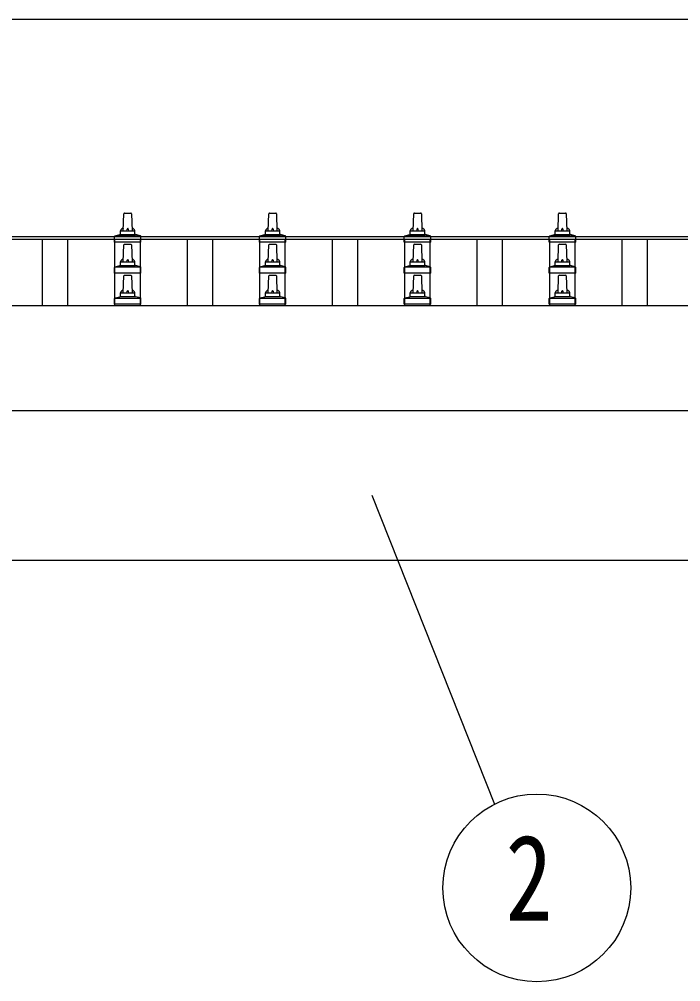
# Model space of a CAD drawing. Units: millimetres, scale not verified. Extents: x -18922 to 18922, y -13365 to 13365.
# Drawn here: x -14230 to -13317, y -1800 to -471 of the extents above; entities that cross this region are included whole.
import ezdxf
from ezdxf.enums import TextEntityAlignment as Align

# ---------------------------------------------------------------- set-up
doc = ezdxf.new("R2010")
doc.units = ezdxf.units.MM
doc.header["$LTSCALE"] = 50
for name, color, linetype in [('0-5_YKK_13', 4, 'Continuous'), ('0-6_YKK_A1', 4, 'Continuous'), ('0-7_YKK_D', 6, 'Continuous')]:
    doc.layers.add(name, color=color, linetype=linetype)
doc.styles.add('ＭＳ ゴシック', font='')
doc.styles.get('ＭＳ ゴシック').set_extended_font_data('MS Gothic')

msp = doc.modelspace()

# ---------------------------------------------------------------- linework, layer by layer
at = {"layer": '0-5_YKK_13'}
for p, q in [((-14085.91, -763.52), (-14085.18, -740)), ((-14084.18, -739.02), (-14075.64, -739.02)), ((-14074.64, -740), (-14073.91, -763.52)), ((-13885.91, -763.52), (-13885.18, -740)), ((-13884.18, -739.02), (-13875.64, -739.02)), ((-13874.64, -740), (-13873.91, -763.52)), ((-13685.91, -763.52), (-13685.18, -740)), ((-13684.18, -739.02), (-13675.64, -739.02)), ((-13674.64, -740), (-13673.91, -763.52)), ((-13485.91, -763.52), (-13485.18, -740)), ((-13484.18, -739.02), (-13475.64, -739.02)), ((-13474.64, -740), (-13473.91, -763.52)), ((-14097.78, -770.52), (-14062.04, -770.52)), ((-14097.4, -770.34), (-14090.68, -768.71)), ((-14090.29, -768.52), (-14069.53, -768.52)), ((-14089.91, -767.74), (-14089.91, -763.52)), ((-14088.91, -763.52), (-14070.91, -763.52)), ((-14069.91, -767.74), (-14069.91, -763.52)), ((-14062.43, -770.34), (-14069.15, -768.71)), ((-13897.78, -770.52), (-13862.04, -770.52)), ((-13897.4, -770.34), (-13890.68, -768.71)), ((-13890.29, -768.52), (-13869.53, -768.52)), ((-13889.91, -767.74), (-13889.91, -763.52)), ((-13888.91, -763.52), (-13870.91, -763.52)), ((-13869.91, -767.74), (-13869.91, -763.52)), ((-13862.43, -770.34), (-13869.15, -768.71)), ((-13697.78, -770.52), (-13662.04, -770.52)), ((-13697.4, -770.34), (-13690.68, -768.71)), ((-13690.29, -768.52), (-13669.53, -768.52)), ((-13689.91, -767.74), (-13689.91, -763.52)), ((-13688.91, -763.52), (-13670.91, -763.52)), ((-13669.91, -767.74), (-13669.91, -763.52)), ((-13662.43, -770.34), (-13669.15, -768.71)), ((-13497.78, -770.52), (-13462.04, -770.52)), ((-13497.4, -770.34), (-13490.68, -768.71)), ((-13490.29, -768.52), (-13469.53, -768.52)), ((-13489.91, -767.74), (-13489.91, -763.52)), ((-13488.91, -763.52), (-13470.91, -763.52)), ((-13469.91, -767.74), (-13469.91, -763.52)), ((-13462.43, -770.34), (-13469.15, -768.71)), ((-14098.16, -779.02), (-14098.16, -771.31)), ((-14061.66, -779.02), (-14098.16, -779.02)), ((-14085.91, -806.38), (-14085.18, -782.86)), ((-14084.18, -781.88), (-14075.64, -781.88)), ((-14074.64, -782.86), (-14073.91, -806.38)), ((-14061.66, -779.02), (-14061.66, -771.31)), ((-13898.16, -779.02), (-13898.16, -771.31)), ((-13861.66, -779.02), (-13898.16, -779.02)), ((-13885.91, -806.38), (-13885.18, -782.86)), ((-13884.18, -781.88), (-13875.64, -781.88)), ((-13874.64, -782.86), (-13873.91, -806.38)), ((-13861.66, -779.02), (-13861.66, -771.31)), ((-13698.16, -779.02), (-13698.16, -771.31)), ((-13661.66, -779.02), (-13698.16, -779.02)), ((-13685.91, -806.38), (-13685.18, -782.86)), ((-13684.18, -781.88), (-13675.64, -781.88)), ((-13674.64, -782.86), (-13673.91, -806.38)), ((-13661.66, -779.02), (-13661.66, -771.31)), ((-13498.16, -779.02), (-13498.16, -771.31)), ((-13461.66, -779.02), (-13498.16, -779.02)), ((-13485.91, -806.38), (-13485.18, -782.86)), ((-13484.18, -781.88), (-13475.64, -781.88)), ((-13474.64, -782.86), (-13473.91, -806.38)), ((-13461.66, -779.02), (-13461.66, -771.31)), ((-14089.91, -810.6), (-14089.91, -806.38)), ((-14088.91, -806.38), (-14070.91, -806.38)), ((-14069.91, -810.6), (-14069.91, -806.38)), ((-13889.91, -810.6), (-13889.91, -806.38)), ((-13888.91, -806.38), (-13870.91, -806.38)), ((-13869.91, -810.6), (-13869.91, -806.38)), ((-13689.91, -810.6), (-13689.91, -806.38)), ((-13688.91, -806.38), (-13670.91, -806.38)), ((-13669.91, -810.6), (-13669.91, -806.38)), ((-13489.91, -810.6), (-13489.91, -806.38)), ((-13488.91, -806.38), (-13470.91, -806.38)), ((-13469.91, -810.6), (-13469.91, -806.38)), ((-14098.16, -821.88), (-14098.16, -814.17)), ((-14061.66, -821.88), (-14098.16, -821.88)), ((-14097.78, -813.38), (-14062.04, -813.38)), ((-14097.4, -813.2), (-14090.68, -811.57)), ((-14090.29, -811.38), (-14069.53, -811.38)), ((-14062.43, -813.2), (-14069.15, -811.57)), ((-14061.66, -821.88), (-14061.66, -814.17)), ((-13898.16, -821.88), (-13898.16, -814.17)), ((-13861.66, -821.88), (-13898.16, -821.88)), ((-13897.78, -813.38), (-13862.04, -813.38)), ((-13897.4, -813.2), (-13890.68, -811.57)), ((-13890.29, -811.38), (-13869.53, -811.38)), ((-13862.43, -813.2), (-13869.15, -811.57)), ((-13861.66, -821.88), (-13861.66, -814.17)), ((-13698.16, -821.88), (-13698.16, -814.17)), ((-13661.66, -821.88), (-13698.16, -821.88)), ((-13697.78, -813.38), (-13662.04, -813.38)), ((-13697.4, -813.2), (-13690.68, -811.57)), ((-13690.29, -811.38), (-13669.53, -811.38)), ((-13662.43, -813.2), (-13669.15, -811.57)), ((-13661.66, -821.88), (-13661.66, -814.17)), ((-13498.16, -821.88), (-13498.16, -814.17)), ((-13461.66, -821.88), (-13498.16, -821.88)), ((-13497.78, -813.38), (-13462.04, -813.38)), ((-13497.4, -813.2), (-13490.68, -811.57)), ((-13490.29, -811.38), (-13469.53, -811.38)), ((-13462.43, -813.2), (-13469.15, -811.57)), ((-13461.66, -821.88), (-13461.66, -814.17)), ((-14085.91, -849.24), (-14085.18, -825.71)), ((-14084.18, -824.74), (-14075.64, -824.74)), ((-14074.64, -825.71), (-14073.91, -849.24)), ((-13885.91, -849.24), (-13885.18, -825.71)), ((-13884.18, -824.74), (-13875.64, -824.74)), ((-13874.64, -825.71), (-13873.91, -849.24)), ((-13685.91, -849.24), (-13685.18, -825.71)), ((-13684.18, -824.74), (-13675.64, -824.74)), ((-13674.64, -825.71), (-13673.91, -849.24)), ((-13485.91, -849.24), (-13485.18, -825.71)), ((-13484.18, -824.74), (-13475.64, -824.74)), ((-13474.64, -825.71), (-13473.91, -849.24)), ((-14089.91, -853.45), (-14089.91, -849.24)), ((-14088.91, -849.24), (-14070.91, -849.24)), ((-14069.91, -853.45), (-14069.91, -849.24)), ((-13889.91, -853.45), (-13889.91, -849.24)), ((-13888.91, -849.24), (-13870.91, -849.24)), ((-13869.91, -853.45), (-13869.91, -849.24)), ((-13689.91, -853.45), (-13689.91, -849.24)), ((-13688.91, -849.24), (-13670.91, -849.24)), ((-13669.91, -853.45), (-13669.91, -849.24)), ((-13489.91, -853.45), (-13489.91, -849.24)), ((-13488.91, -849.24), (-13470.91, -849.24)), ((-13469.91, -853.45), (-13469.91, -849.24)), ((-14098.16, -864.74), (-14098.16, -857.03)), ((-14097.78, -856.24), (-14062.04, -856.24)), ((-14097.4, -856.05), (-14090.68, -854.42)), ((-14090.29, -854.24), (-14069.53, -854.24)), ((-14062.43, -856.05), (-14069.15, -854.42)), ((-14061.66, -864.74), (-14061.66, -857.03)), ((-13898.16, -864.74), (-13898.16, -857.03)), ((-13897.78, -856.24), (-13862.04, -856.24)), ((-13897.4, -856.05), (-13890.68, -854.42)), ((-13890.29, -854.24), (-13869.53, -854.24)), ((-13862.43, -856.05), (-13869.15, -854.42)), ((-13861.66, -864.74), (-13861.66, -857.03)), ((-13698.16, -864.74), (-13698.16, -857.03)), ((-13697.78, -856.24), (-13662.04, -856.24)), ((-13697.4, -856.05), (-13690.68, -854.42)), ((-13690.29, -854.24), (-13669.53, -854.24)), ((-13662.43, -856.05), (-13669.15, -854.42)), ((-13661.66, -864.74), (-13661.66, -857.03)), ((-13498.16, -864.74), (-13498.16, -857.03)), ((-13497.78, -856.24), (-13462.04, -856.24)), ((-13497.4, -856.05), (-13490.68, -854.42)), ((-13490.29, -854.24), (-13469.53, -854.24)), ((-13462.43, -856.05), (-13469.15, -854.42)), ((-13461.66, -864.74), (-13461.66, -857.03)), ((-14061.66, -864.74), (-14098.16, -864.74)), ((-13861.66, -864.74), (-13898.16, -864.74)), ((-13661.66, -864.74), (-13698.16, -864.74)), ((-13461.66, -864.74), (-13498.16, -864.74))]:
    msp.add_line(p, q, dxfattribs=at)
for centre, radius, start, end in [((-14084.18, -740.02), 1, 90, 178.60509), ((-14075.64, -740.02), 1, 1.39491, 90), ((-13884.18, -740.02), 1, 90, 178.60509), ((-13875.64, -740.02), 1, 1.39491, 90), ((-13684.18, -740.02), 1, 90, 178.60509), ((-13675.64, -740.02), 1, 1.39491, 90), ((-13484.18, -740.02), 1, 90, 178.60509), ((-13475.64, -740.02), 1, 1.39491, 90), ((-14097.16, -771.31), 1, 103.62699, 180), ((-14090.91, -767.74), 1, 283.62699, 0), ((-14085.83, -764.16), 4.13, 90, 171.17633), ((-14088.91, -764.52), 1, 90, 180), ((-14076.58, -763.52), 4.83, 133.60282, 180), ((-14083.24, -763.52), 4.83, 0, 46.39718), ((-14074, -764.16), 4.13, 8.82367, 90), ((-14070.91, -764.52), 1, 0, 90), ((-14068.91, -767.74), 1, 180, 256.37301), ((-14062.66, -771.31), 1, 0, 76.37301), ((-13897.16, -771.31), 1, 103.62699, 180), ((-13890.91, -767.74), 1, 283.62699, 0), ((-13885.83, -764.16), 4.13, 90, 171.17633), ((-13888.91, -764.52), 1, 90, 180), ((-13876.58, -763.52), 4.83, 133.60282, 180), ((-13883.24, -763.52), 4.83, 0, 46.39718), ((-13874, -764.16), 4.13, 8.82367, 90), ((-13870.91, -764.52), 1, 0, 90), ((-13868.91, -767.74), 1, 180, 256.37301), ((-13862.66, -771.31), 1, 0, 76.37301), ((-13697.16, -771.31), 1, 103.62699, 180), ((-13690.91, -767.74), 1, 283.62699, 0), ((-13685.83, -764.16), 4.13, 90, 171.17633), ((-13688.91, -764.52), 1, 90, 180), ((-13676.58, -763.52), 4.83, 133.60282, 180), ((-13683.24, -763.52), 4.83, 0, 46.39718), ((-13674, -764.16), 4.13, 8.82367, 90), ((-13670.91, -764.52), 1, 0, 90), ((-13668.91, -767.74), 1, 180, 256.37301), ((-13662.66, -771.31), 1, 0, 76.37301), ((-13497.16, -771.31), 1, 103.62699, 180), ((-13490.91, -767.74), 1, 283.62699, 0), ((-13485.83, -764.16), 4.13, 90, 171.17633), ((-13488.91, -764.52), 1, 90, 180), ((-13476.58, -763.52), 4.83, 133.60282, 180), ((-13483.24, -763.52), 4.83, 0, 46.39718), ((-13474, -764.16), 4.13, 8.82367, 90), ((-13470.91, -764.52), 1, 0, 90), ((-13468.91, -767.74), 1, 180, 256.37301), ((-13462.66, -771.31), 1, 0, 76.37301), ((-14084.18, -782.88), 1, 90, 178.60509), ((-14075.64, -782.88), 1, 1.39491, 90), ((-13884.18, -782.88), 1, 90, 178.60509), ((-13875.64, -782.88), 1, 1.39491, 90), ((-13684.18, -782.88), 1, 90, 178.60509), ((-13675.64, -782.88), 1, 1.39491, 90), ((-13484.18, -782.88), 1, 90, 178.60509), ((-13475.64, -782.88), 1, 1.39491, 90), ((-14090.91, -810.6), 1, 283.62699, 0), ((-14085.83, -807.02), 4.13, 90, 171.17633), ((-14088.91, -807.38), 1, 90, 180), ((-14076.58, -806.38), 4.83, 133.60282, 180), ((-14083.24, -806.38), 4.83, 0, 46.39718), ((-14074, -807.02), 4.13, 8.82367, 90), ((-14070.91, -807.38), 1, 0, 90), ((-14068.91, -810.6), 1, 180, 256.37301), ((-13890.91, -810.6), 1, 283.62699, 0), ((-13885.83, -807.02), 4.13, 90, 171.17633), ((-13888.91, -807.38), 1, 90, 180), ((-13876.58, -806.38), 4.83, 133.60282, 180), ((-13883.24, -806.38), 4.83, 0, 46.39718), ((-13874, -807.02), 4.13, 8.82367, 90), ((-13870.91, -807.38), 1, 0, 90), ((-13868.91, -810.6), 1, 180, 256.37301), ((-13690.91, -810.6), 1, 283.62699, 0), ((-13685.83, -807.02), 4.13, 90, 171.17633), ((-13688.91, -807.38), 1, 90, 180), ((-13676.58, -806.38), 4.83, 133.60282, 180), ((-13683.24, -806.38), 4.83, 0, 46.39718), ((-13674, -807.02), 4.13, 8.82367, 90), ((-13670.91, -807.38), 1, 0, 90), ((-13668.91, -810.6), 1, 180, 256.37301), ((-13490.91, -810.6), 1, 283.62699, 0), ((-13485.83, -807.02), 4.13, 90, 171.17633), ((-13488.91, -807.38), 1, 90, 180), ((-13476.58, -806.38), 4.83, 133.60282, 180), ((-13483.24, -806.38), 4.83, 0, 46.39718), ((-13474, -807.02), 4.13, 8.82367, 90), ((-13470.91, -807.38), 1, 0, 90), ((-13468.91, -810.6), 1, 180, 256.37301), ((-14097.16, -814.17), 1, 103.62699, 180), ((-14062.66, -814.17), 1, 0, 76.37301), ((-13897.16, -814.17), 1, 103.62699, 180), ((-13862.66, -814.17), 1, 0, 76.37301), ((-13697.16, -814.17), 1, 103.62699, 180), ((-13662.66, -814.17), 1, 0, 76.37301), ((-13497.16, -814.17), 1, 103.62699, 180), ((-13462.66, -814.17), 1, 0, 76.37301), ((-14084.18, -825.74), 1, 90, 178.60509), ((-14075.64, -825.74), 1, 1.39491, 90), ((-13884.18, -825.74), 1, 90, 178.60509), ((-13875.64, -825.74), 1, 1.39491, 90), ((-13684.18, -825.74), 1, 90, 178.60509), ((-13675.64, -825.74), 1, 1.39491, 90), ((-13484.18, -825.74), 1, 90, 178.60509), ((-13475.64, -825.74), 1, 1.39491, 90), ((-14085.83, -849.87), 4.13, 90, 171.17633), ((-14088.91, -850.24), 1, 90, 180), ((-14076.58, -849.24), 4.83, 133.60282, 180), ((-14083.24, -849.24), 4.83, 0, 46.39718), ((-14074, -849.87), 4.13, 8.82367, 90), ((-14070.91, -850.24), 1, 0, 90), ((-13885.83, -849.87), 4.13, 90, 171.17633), ((-13888.91, -850.24), 1, 90, 180), ((-13876.58, -849.24), 4.83, 133.60282, 180), ((-13883.24, -849.24), 4.83, 0, 46.39718), ((-13874, -849.87), 4.13, 8.82367, 90), ((-13870.91, -850.24), 1, 0, 90), ((-13685.83, -849.87), 4.13, 90, 171.17633), ((-13688.91, -850.24), 1, 90, 180), ((-13676.58, -849.24), 4.83, 133.60282, 180), ((-13683.24, -849.24), 4.83, 0, 46.39718), ((-13674, -849.87), 4.13, 8.82367, 90), ((-13670.91, -850.24), 1, 0, 90), ((-13485.83, -849.87), 4.13, 90, 171.17633), ((-13488.91, -850.24), 1, 90, 180), ((-13476.58, -849.24), 4.83, 133.60282, 180), ((-13483.24, -849.24), 4.83, 0, 46.39718), ((-13474, -849.87), 4.13, 8.82367, 90), ((-13470.91, -850.24), 1, 0, 90), ((-14097.16, -857.03), 1, 103.62699, 180), ((-14090.91, -853.45), 1, 283.62699, 0), ((-14068.91, -853.45), 1, 180, 256.37301), ((-14062.66, -857.03), 1, 0, 76.37301), ((-13897.16, -857.03), 1, 103.62699, 180), ((-13890.91, -853.45), 1, 283.62699, 0), ((-13868.91, -853.45), 1, 180, 256.37301), ((-13862.66, -857.03), 1, 0, 76.37301), ((-13697.16, -857.03), 1, 103.62699, 180), ((-13690.91, -853.45), 1, 283.62699, 0), ((-13668.91, -853.45), 1, 180, 256.37301), ((-13662.66, -857.03), 1, 0, 76.37301), ((-13497.16, -857.03), 1, 103.62699, 180), ((-13490.91, -853.45), 1, 283.62699, 0), ((-13468.91, -853.45), 1, 180, 256.37301), ((-13462.66, -857.03), 1, 0, 76.37301)]:
    msp.add_arc(centre, radius, start, end, dxfattribs=at)
at = {"layer": '0-6_YKK_A1'}
for p, q in [((-15302.91, -771.32), (-7456.91, -771.32)), ((-15302.91, -774.91), (-7456.91, -774.91)), ((-14197.41, -866.33), (-14197.41, -774.91)), ((-14162.41, -866.33), (-14162.41, -774.91)), ((-14097.41, -866.33), (-14097.41, -774.91)), ((-14062.41, -866.33), (-14062.41, -774.91)), ((-13997.41, -866.33), (-13997.41, -774.91)), ((-13962.41, -866.33), (-13962.41, -774.91)), ((-13897.41, -866.33), (-13897.41, -774.91)), ((-13862.41, -866.33), (-13862.41, -774.91)), ((-13797.41, -866.33), (-13797.41, -774.91)), ((-13762.41, -866.33), (-13762.41, -774.91)), ((-13697.41, -866.33), (-13697.41, -774.91)), ((-13662.41, -866.33), (-13662.41, -774.91)), ((-13597.41, -866.33), (-13597.41, -774.91)), ((-13562.41, -866.33), (-13562.41, -774.91)), ((-13497.41, -866.33), (-13497.41, -774.91)), ((-13462.41, -866.33), (-13462.41, -774.91)), ((-13397.41, -866.33), (-13397.41, -774.91)), ((-13362.41, -866.33), (-13362.41, -774.91)), ((-15298.21, -866.4), (-9289.91, -866.4)), ((-9289.91, -1012.06), (-15298.21, -1012.06)), ((-9294.91, -1218.5), (-15186.41, -1218.5))]:
    msp.add_line(p, q, dxfattribs=at)
at = {"layer": '0-7_YKK_D'}
for p, q in [((-15089.91, -471.32), (-7669.91, -471.32)), ((-13742.92, -1128.6), (-13573.57, -1555.05))]:
    msp.add_line(p, q, dxfattribs=at)
msp.add_circle((-13515.3, -1670.81), 129.6, dxfattribs=at)

# ---------------------------------------------------------------- texts
at = {"layer": '0-7_YKK_D', "style": 'ＭＳ ゴシック', "width": 0.8}
msp.add_text('2', height=118.8, dxfattribs=at).set_placement((-13558.5, -1751.81), align=Align.BOTTOM_LEFT)

doc.saveas('drawing.dxf')
